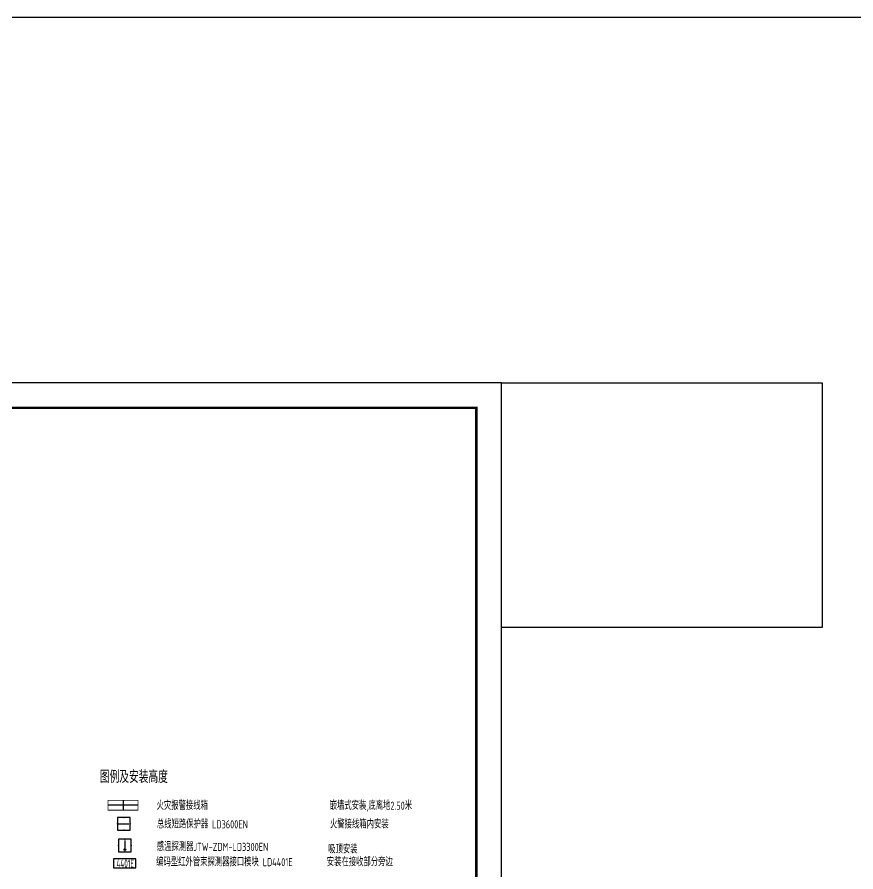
# Model space of a CAD drawing. Extents: x 4830845 to 5141198, y -443067 to -268177.
# Drawn here: x 5000890 to 5034183, y -327293 to -293373 of the extents above; entities that cross this region are included whole.
import ezdxf
from ezdxf.enums import TextEntityAlignment as Align

# ---------------------------------------------------------------- set-up
doc = ezdxf.new("R2010")
doc.units = 0
doc.header["$LTSCALE"] = 1000
doc.header["$MEASUREMENT"] = 0
doc.linetypes.add('HIDDEN', pattern=[0.375, 0.25, -0.125])
doc.layers.get('0').update_dxf_attribs({"linetype": 'CONTINUOUS'})
for name, color, linetype in [('1', 6, 'HIDDEN'), ('EQUIP-消防', 3, 'CONTINUOUS'), ('PUB_TITLE', 4, 'CONTINUOUS'), ('SIG_TEXT', 7, 'CONTINUOUS'), ('WALL', 2, 'CONTINUOUS'), ('建筑底图', 251, 'CONTINUOUS')]:
    doc.layers.add(name, color=color, linetype=linetype)
doc.styles.add('sceie', font='sceie.shx', dxfattribs={"width": 0.7, "bigfont": 'sceic.shx'})
doc.styles.get("Standard").update_dxf_attribs({"font": 'GBENOR', "bigfont": 'GBCBIG'})

# ---------------------------------------------------------------- blocks, each defined once
blk = doc.blocks.new('$equip$00001590')
for p, q in [((0.5, 0), (-0.5, 0)), ((-0.5, 0), (-0.5, -1)), ((0.5, -1), (0.5, 0)), ((-0.4, -0.5), (0.4, -0.5)), ((-0.5, -1), (0.5, -1))]:
    blk.add_line(p, q)
for p in [(0, 0), (-0.5, -0.5), (0.5, -0.5), (0, -1)]:
    blk.add_point(p)
blk.add_solid([(0.4, -0.5), (0.141, -0.465), (0.141, -0.535)])
at = {"flags": 9}
blk.add_attdef('A', (0, 0), '', height=0.00002, dxfattribs=at)
blk.add_attdef('B', text='', height=0.4, dxfattribs=at).set_placement((0.825, -0.677), align=Align.MIDDLE_CENTER)
blk = doc.blocks.new('$Equip$00002648')
for p, q in [((-0.5, 0.5), (-0.5, -0.5)), ((0.5, 0.5), (-0.5, 0.5)), ((0, 0.375), (0, -0.412)), ((0.5, -0.5), (0.5, 0.5)), ((-0.5, -0.5), (0.5, -0.5))]:
    blk.add_line(p, q)
at = {"const_width": 0.04}
blk.add_lwpolyline([(-0.5, 0.5), (0.5, 0.5), (0.5, -0.5), (-0.5, -0.5), (-0.5, 0.5), (0.5, 0.5)], dxfattribs=at)
blk.add_circle((0, -0.338), 0.075)
for p in [(-0.5, 0), (0, 0.5), (0.5, 0), (0, -0.5)]:
    blk.add_point(p)
for points in [[(-0.065, -0.3), (0.065, -0.3), (-0.075, -0.338), (0.075, -0.338)], [(-0.065, -0.375), (0.065, -0.375), (-0.075, -0.338), (0.075, -0.338)], [(-0.038, -0.273), (0.037, -0.273), (-0.065, -0.3), (0.065, -0.3)], [(-0.038, -0.402), (0.037, -0.402), (-0.065, -0.375), (0.065, -0.375)], [(0, -0.263), (0, -0.263), (-0.038, -0.273), (0.037, -0.273)], [(0, -0.412), (0, -0.412), (-0.038, -0.402), (0.037, -0.402)]]:
    blk.add_solid(points)
at = {"color": 7, "flags": 1}
for tag, height, p in [('A', 0.00002, (0, 0)), ('B', 0.4, (0.762, -0.208))]:
    blk.add_attdef(tag, text='', height=height, dxfattribs=at).set_placement(p, align=Align.MIDDLE_CENTER)

msp = doc.modelspace()

# ---------------------------------------------------------------- linework, layer by layer
at = {"color": 3}
for p, q in [((5005095.4, -324456.7), (5005095.4, -324844)), ((5005690, -324650.3), (5004500.7, -324650.3))]:
    msp.add_line(p, q, dxfattribs=at)
at = {"color": 4, "linetype": 'Continuous', "const_width": 30.7}
msp.add_lwpolyline([(5005690, -324456.7), (5004500.7, -324456.7), (5004500.7, -324844), (5005690, -324844)], close=True, dxfattribs=at)
at = {"layer": '1', "color": 3, "linetype": 'Continuous'}
msp.add_lwpolyline([(5005601, -326775.8), (5004712.5, -326775.8), (5004712.5, -327134.3), (5005601, -327134.3)], close=True, dxfattribs=at)
at = {"layer": 'PUB_TITLE'}
msp.add_lwpolyline([(4960718.3, -349880.5), (5020118.3, -349880.5), (5020118.3, -307880.5), (4960718.3, -307880.5)], close=True, dxfattribs=at)
at = {"layer": 'PUB_TITLE', "const_width": 100}
msp.add_lwpolyline([(4963218.3, -348880.5), (5019118.3, -348880.5), (5019118.3, -308880.5), (4963218.3, -308880.5)], close=True, dxfattribs=at)
at = {"layer": 'WALL', "color": 1, "ltscale": 10}
msp.add_lwpolyline([(5020118.3, -307880.5), (5032850, -307880.5), (5032850, -317595.6), (5020118.3, -317595.6)], close=True, dxfattribs=at)
at = {"layer": '建筑底图', "color": 1}
msp.add_lwpolyline([(4832604.7, -293372.6), (5141197.6, -293372.6), (5141197.6, -443067), (4832604.7, -443067)], close=True, dxfattribs=at)

# ---------------------------------------------------------------- block references
at = {"layer": 'EQUIP-消防', "xscale": 500, "yscale": 500, "zscale": 500}
msp.add_blockref('$equip$00001590', (5005121.9, -325136.8), dxfattribs=at)
at = {"layer": 'EQUIP-消防', "color": 0, "xscale": 500, "yscale": 500, "zscale": 500}
msp.add_blockref('$Equip$00002648', (5005170.8, -326240.2), dxfattribs=at)

# ---------------------------------------------------------------- texts
at = {"style": 'sceie', "width": 0.7}
msp.add_text(' 图例及安装高度', height=500, dxfattribs=at).set_placement((5003987, -323766.1))
at = {"color": 3, "style": 'sceie', "width": 0.6}
msp.add_text('4401E', height=320, dxfattribs=at).set_placement((5004836.7, -327122.7))
at = {"layer": 'SIG_TEXT', "style": 'sceie', "width": 0.7}
for s, p in [('火灾报警接线箱', (5006425.5, -324826)), ('嵌墙式安装,底离地2.50米', (5013296.1, -324826)), ('总线短路保护器 LD3600EN', (5006437.7, -325564.6)), ('火警接线箱内安装', (5013308.2, -325564.6)), ('感温探测器JTW-ZDM-LD3300EN', (5006435.8, -326460.2)), ('吸顶安装', (5013237.8, -326556.8)), ('编码型红外管束探测器接口模块 LD4401E', (5006409.4, -327065.8)), ('安装在接收部分旁边', (5013181.9, -327063.4))]:
    msp.add_text(s, height=320, dxfattribs=at).set_placement(p)

doc.saveas('drawing.dxf')
